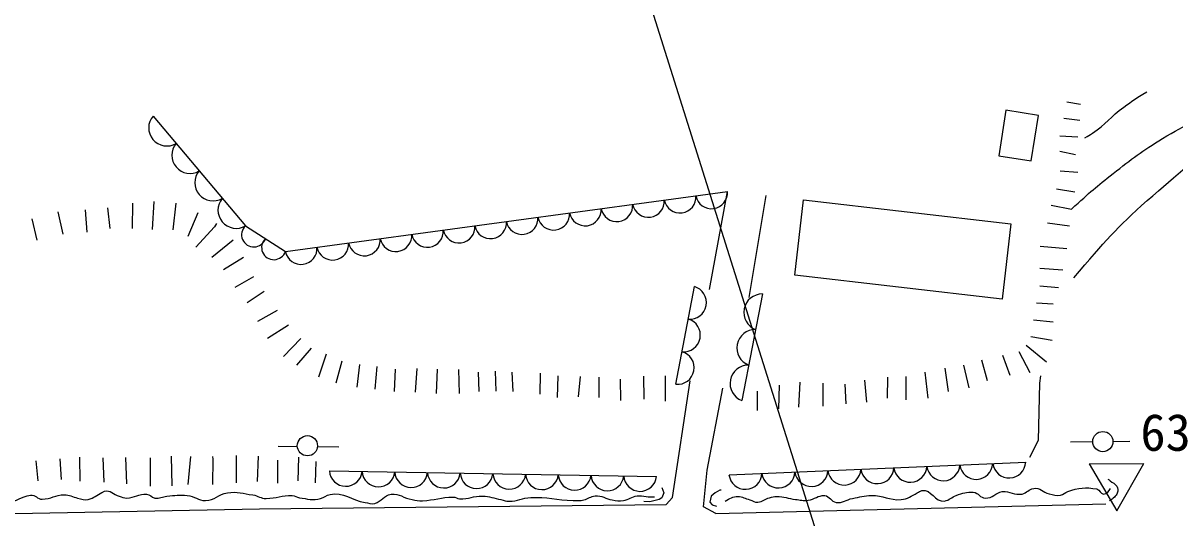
# Model space of a CAD drawing. Units: millimetres at full size, sheet at 1:1000; details may follow other scales. Extents: x 40000 to 680000, y 20000 to 380000.
# Drawn here: x 135342 to 192380, y 290236 to 314763 of the extents above; entities that cross this region are included whole.
import ezdxf
from ezdxf.enums import TextEntityAlignment as Align

# ---------------------------------------------------------------- set-up
doc = ezdxf.new("R2010")
doc.units = ezdxf.units.MM
doc.header["$LTSCALE"] = 1000
doc.layers.add('M-BGD', color=7, linetype='Continuous', lineweight=25)
doc.layers.add('M-STR-STRC', color=7, linetype='Continuous', lineweight=25)
doc.styles.add('ＭＳ ゴシック', font='')
doc.styles.get('ＭＳ ゴシック').set_extended_font_data('MS Gothic')

msp = doc.modelspace()

# ---------------------------------------------------------------- linework, layer by layer
at = {"layer": 'M-BGD'}
for p, q in [((187032, 310865), (187695, 310740)), ((184013, 310442), (183657, 308189)), ((185616, 310188), (184013, 310442)), ((185260, 307936), (185616, 310188)), ((186883, 310045), (187663, 309944)), ((186680, 309179), (187578, 309117)), ((183657, 308189), (185260, 307936)), ((186680, 308407), (187453, 308251)), ((186688, 307440), (187570, 307369)), ((169332, 301562), (170218, 306419)), ((186509, 306550), (187429, 306402)), ((140768, 305829), (140745, 304588)), ((141810, 305911), (141740, 304530)), ((142910, 305841), (142758, 304518)), ((172128, 306209), (171274, 301165)), ((173554, 302260), (173985, 305994)), ((173985, 305994), (184252, 304809)), ((186244, 305739), (187250, 305544)), ((137059, 305408), (137316, 304296)), ((138416, 305513), (138498, 304401)), ((139528, 305607), (139645, 304588)), ((143998, 305361), (143495, 304179)), ((135772, 305068), (136029, 304003)), ((144829, 304670), (143905, 303652)), ((144923, 304822), (144829, 304670)), ((184252, 304809), (183821, 301075)), ((186072, 304857), (187156, 304709)), ((145754, 304003), (144689, 303137)), ((185705, 303711), (187032, 303594)), ((146257, 303149), (145262, 302529)), ((185682, 302618), (186821, 302525)), ((146760, 302178), (145835, 301663)), ((183821, 301075), (173554, 302260)), ((185682, 301745), (186618, 301651)), ((147286, 301464), (146444, 300891)), ((167669, 296860), (168582, 301705)), ((171952, 301336), (170934, 296053)), ((185522, 300896), (186347, 300844)), ((147930, 300516), (146947, 299978)), ((185382, 300054), (186347, 299948)), ((148492, 299791), (147450, 299124)), ((149089, 299124), (148234, 298234)), ((185241, 299229), (186294, 299053)), ((149604, 298644), (148890, 297813)), ((150352, 298351), (149978, 297216)), ((184647, 298487), (185188, 297451)), ((185011, 298799), (186027, 297978)), ((151125, 298000), (150832, 296924)), ((152002, 297836), (151862, 296725)), ((152868, 297743), (152763, 296619)), ((181916, 297804), (182173, 296693)), ((182794, 298073), (183074, 297044)), ((183835, 298296), (184210, 297313)), ((153770, 297602), (153711, 296502)), ((154846, 297649), (154752, 296467)), ((155841, 297602), (155794, 296409)), ((156906, 297591), (156929, 296397)), ((157877, 297462), (157912, 296502)), ((158720, 297509), (158755, 296526)), ((159550, 297462), (159597, 296502)), ((160943, 297415), (160931, 296374)), ((161821, 297275), (161797, 296210)), ((162932, 297251), (162827, 296245)), ((163857, 297216), (163857, 296210)), ((166069, 297263), (166080, 296116)), ((167133, 297286), (167133, 297134)), ((178148, 297207), (178136, 296166)), ((179049, 297243), (179061, 296096)), ((179997, 297465), (180149, 296178)), ((180991, 297664), (181144, 296505)), ((185720, 297285), (185673, 296911)), ((164910, 297111), (164922, 296058)), ((167133, 297134), (167133, 296022)), ((167503, 291243), (168381, 297036)), ((169219, 292608), (169991, 296669)), ((172777, 296810), (172753, 295651)), ((173806, 296962), (173736, 295733)), ((174941, 296915), (174941, 295780)), ((176041, 296868), (176088, 295885)), ((177001, 297067), (177106, 295967)), ((185673, 296911), (185614, 294079)), ((171688, 296517), (171700, 295569)), ((147967, 293794), (148925, 293782)), ((149921, 293770), (150978, 293758)), ((185614, 294079), (185181, 293237)), ((187208, 294012), (188308, 294024)), ((189307, 294034), (190142, 294043)), ((138130, 293246), (138153, 292064)), ((139288, 293211), (139335, 292017)), ((140423, 293234), (140470, 291923)), ((141629, 293211), (141629, 291818)), ((142682, 293304), (142705, 291830)), ((143641, 293281), (143501, 291888)), ((144730, 293281), (144741, 293152)), ((145888, 293339), (145900, 291982)), ((146982, 293304), (146941, 292046)), ((148985, 293252), (148943, 292072)), ((135977, 293070), (136070, 292075)), ((137158, 293175), (137229, 292146)), ((144741, 293152), (144730, 291900)), ((147944, 293102), (147934, 291957)), ((149838, 293034), (149811, 291983)), ((169032, 290795), (169219, 292608)), ((170298, 292371), (184990, 293003)), ((188131, 292920), (190831, 292942)), ((188131, 292920), (189500, 290593)), ((189500, 290593), (190831, 292942)), ((150511, 292569), (166704, 292292)), ((166968, 291754), (167078, 291489)), ((167078, 291489), (166968, 291239)), ((169621, 291477), (169423, 291311)), ((169850, 291618), (169621, 291477)), ((169907, 291618), (169850, 291618)), ((147045, 290684), (167187, 290904)), ((166375, 291029), (166079, 291060)), ((166844, 291146), (166375, 291029)), ((166968, 291239), (166844, 291146)), ((167187, 290904), (167503, 291243)), ((169423, 291311), (169350, 291020)), ((169350, 291020), (169460, 290884)), ((169652, 290455), (188959, 290936)), ((133018, 290430), (147045, 290684)), ((169652, 290455), (169032, 290795)), ((169460, 290884), (169673, 290817))]:
    msp.add_line(p, q, dxfattribs=at)
msp.add_lwpolyline([(141778, 310153), (146351, 304711), (148334, 303447), (170218, 306419)], dxfattribs=at)
for centre in [(188808, 294020), (149423, 293817)]:
    msp.add_circle(centre, 500, dxfattribs=at)
for centre, radius, start, end in [((142465, 309570), 901, 139.7018, 300.3804), ((143608, 308209), 901, 139.7018, 300.3804), ((144752, 306849), 901, 139.7018, 300.3804), ((169431, 306352), 790, 190.6175, 4.8506), ((145895, 305489), 901, 139.7018, 300.3804), ((164741, 305716), 790, 190.6175, 4.8506), ((166304, 305928), 790, 190.6175, 4.8506), ((167868, 306140), 790, 190.6175, 4.8506), ((161615, 305291), 790, 190.6175, 4.8506), ((163178, 305503), 790, 190.6175, 4.8506), ((146769, 304273), 606, 133.6876, 341.3044), ((156926, 304654), 790, 190.6175, 4.8506), ((158489, 304866), 790, 190.6175, 4.8506), ((160052, 305079), 790, 190.6175, 4.8506), ((147761, 303641), 606, 133.6876, 341.3044), ((152237, 304017), 790, 190.6175, 4.8506), ((153800, 304230), 790, 190.6175, 4.8506), ((155363, 304442), 790, 190.6175, 4.8506), ((149110, 303593), 790, 190.6175, 4.8506), ((150673, 303805), 790, 190.6175, 4.8506), ((168356, 300911), 825, 264.5512, 74.1092), ((171941, 300425), 911, 89.2806, 248.9059), ((168052, 299297), 825, 264.5512, 74.1092), ((171601, 298664), 911, 89.2806, 248.9059), ((167747, 297682), 825, 264.5512, 74.1092), ((171262, 296903), 911, 89.2806, 248.9059), ((176008, 292687), 820, 187.3582, 357.5675), ((177641, 292757), 820, 187.3582, 357.5675), ((179273, 292827), 820, 187.3582, 357.5675), ((180906, 292897), 820, 187.3582, 357.5675), ((182538, 292968), 820, 187.3582, 357.5675), ((184171, 293038), 820, 187.3582, 357.5675), ((151321, 292617), 812, 183.4104, 354.6334), ((152941, 292589), 812, 183.4104, 354.6334), ((154560, 292562), 812, 183.4104, 354.6334), ((156179, 292534), 812, 183.4104, 354.6334), ((157799, 292506), 812, 183.4104, 354.6334), ((159418, 292479), 812, 183.4104, 354.6334), ((161037, 292451), 812, 183.4104, 354.6334), ((162656, 292423), 812, 183.4104, 354.6334), ((164276, 292396), 812, 183.4104, 354.6334), ((165895, 292368), 812, 183.4104, 354.6334), ((171111, 292476), 820, 187.3582, 357.5675), ((172743, 292546), 820, 187.3582, 357.5675), ((174376, 292617), 820, 187.3582, 357.5675)]:
    msp.add_arc(centre, radius, start, end, dxfattribs=at)
for points, knots in [([(187376, 302130), (188947, 303991), (189459, 304601), (191010, 305961), (192545, 307308), (193405, 308135), (195236, 309041), (196990, 309910), (198115, 310148), (200054, 310424), (202192, 310728), (203425, 310502), (205583, 310424), (207764, 310345), (208971, 309950), (211152, 309989), (212712, 310017), (213610, 310125), (215101, 310582), (215919, 310832), (216341, 311092), (217076, 311530), (218085, 312129), (218415, 312487), (219406, 313425)], [0, 0, 0, 0, 1, 1, 1, 2, 2, 2, 3, 3, 3, 4, 4, 4, 5, 5, 5, 6, 6, 6, 7, 7, 7, 8, 8, 8, 8]), ([(187250, 305544), (188208, 306406), (188485, 306649), (189320, 307304), (190243, 308027), (190766, 308432), (191769, 309041), (192932, 309748), (193658, 310012), (194876, 310621), (195871, 311119), (196187, 311275), (197430, 311885)], [0, 0, 0, 0, 1, 1, 1, 2, 2, 2, 3, 3, 3, 4, 4, 4, 4]), ([(187925, 309068), (188102, 309172), (188151, 309210), (188293, 309305), (188949, 309743), (189209, 310131), (189847, 310595), (190278, 310909), (190432, 311015), (190979, 311358)], [0, 0, 0, 0, 1, 1, 1, 2, 2, 2, 3, 3, 3, 3]), ([(189064, 292162), (189113, 292124), (189125, 292114), (189165, 292083), (189295, 291979), (189411, 291958), (189497, 291816), (189568, 291701), (189561, 291602), (189525, 291472), (189499, 291378), (189446, 291340), (189380, 291268), (189300, 291181), (189257, 291155), (189144, 291080)], [0, 0, 0, 0, 1, 1, 1, 2, 2, 2, 3, 3, 3, 4, 4, 4, 5, 5, 5, 5]), ([(120485, 289533), (120616, 289436), (120705, 289383), (120867, 289370), (121074, 289352), (121185, 289458), (121359, 289572), (121427, 289618), (121444, 289680), (121522, 289705), (121821, 289799), (121960, 289325), (122264, 289401), (122491, 289458), (122561, 289614), (122755, 289744), (122957, 289879), (123038, 290045), (123278, 290079), (123583, 290123), (123682, 289696), (123988, 289736), (124140, 289756), (124201, 289846), (124339, 289916), (124633, 290064), (124771, 290232), (125095, 290290), (125325, 290331), (125451, 290215), (125681, 290173), (125881, 290137), (125993, 290067), (126195, 290087), (126662, 290133), (126883, 290380), (127350, 290415), (127623, 290435), (127756, 290143), (128021, 290212), (128380, 290305), (128498, 290543), (128825, 290719), (129027, 290828), (129142, 290921), (129371, 290938), (129757, 290965), (129896, 290564), (130283, 290548), (130583, 290535), (130761, 290570), (131040, 290680), (131448, 290841), (131602, 291150), (132039, 291195), (132152, 291207), (132166, 291060), (132273, 291023), (132557, 290925), (132743, 290789), (133030, 290880), (133244, 290949), (133310, 291106), (133524, 291177), (133889, 291299), (134110, 291039), (134491, 290984), (134523, 290980), (134542, 290967), (134574, 290974), (135034, 291074), (135249, 291289), (135713, 291364), (135949, 291402), (136052, 291162), (136291, 291166), (136724, 291174), (136945, 291391), (137379, 291390), (137647, 291390), (137782, 291276), (138046, 291226), (138250, 291187), (138373, 291100), (138573, 291156), (138858, 291236), (138989, 291356), (139251, 291495), (139302, 291522), (139325, 291550), (139380, 291566), (139668, 291647), (139817, 291398), (140105, 291320), (140251, 291280), (140329, 291219), (140480, 291226), (140870, 291246), (141072, 291424), (141463, 291413), (141639, 291409), (141698, 291248), (141873, 291226), (142107, 291198), (142234, 291298), (142469, 291320), (142861, 291356), (143084, 291390), (143476, 291355), (143840, 291322), (144011, 291087), (144377, 291098), (144828, 291111), (145019, 291417), (145465, 291484), (145951, 291556), (146232, 291454), (146717, 291378), (146983, 291337), (147115, 291201), (147384, 291203), (147891, 291206), (148165, 291363), (148672, 291355), (148816, 291353), (148879, 291255), (149023, 291238), (149431, 291191), (149681, 291086), (150076, 291203), (150266, 291259), (150350, 291357), (150544, 291402), (151220, 291557), (151588, 291097), (152276, 291004), (152462, 290979), (152574, 290907), (152756, 290957), (153105, 291054), (153204, 291364), (153563, 291413), (153979, 291470), (154190, 291213), (154605, 291144), (154804, 291111), (154917, 291074), (155119, 291086), (155717, 291121), (156042, 291264), (156641, 291273), (156769, 291275), (156828, 291181), (156957, 291179), (157403, 291174), (157645, 291331), (158092, 291320), (158455, 291311), (158648, 291214), (159005, 291144), (159165, 291113), (159251, 291064), (159414, 291062), (159836, 291059), (160057, 291225), (160479, 291250), (161298, 291298), (161754, 291110), (162574, 291109), (162784, 291109), (162906, 291088), (163112, 291133), (163339, 291182), (163442, 291313), (163674, 291332), (164011, 291359), (164181, 291177), (164516, 291133), (164730, 291104), (164855, 291058), (165066, 291098), (165346, 291150), (165475, 291292), (165757, 291332), (165925, 291355), (166020, 291306), (166190, 291296), (166354, 291288), (166409, 291287), (166611, 291285)], [0, 0, 0, 0, 1, 1, 1, 2, 2, 2, 3, 3, 3, 4, 4, 4, 5, 5, 5, 6, 6, 6, 7, 7, 7, 8, 8, 8, 9, 9, 9, 10, 10, 10, 11, 11, 11, 12, 12, 12, 13, 13, 13, 14, 14, 14, 15, 15, 15, 16, 16, 16, 17, 17, 17, 18, 18, 18, 19, 19, 19, 20, 20, 20, 21, 21, 21, 22, 22, 22, 23, 23, 23, 24, 24, 24, 25, 25, 25, 26, 26, 26, 27, 27, 27, 28, 28, 28, 29, 29, 29, 30, 30, 30, 31, 31, 31, 32, 32, 32, 33, 33, 33, 34, 34, 34, 35, 35, 35, 36, 36, 36, 37, 37, 37, 38, 38, 38, 39, 39, 39, 40, 40, 40, 41, 41, 41, 42, 42, 42, 43, 43, 43, 44, 44, 44, 45, 45, 45, 46, 46, 46, 47, 47, 47, 48, 48, 48, 49, 49, 49, 50, 50, 50, 51, 51, 51, 52, 52, 52, 53, 53, 53, 54, 54, 54, 55, 55, 55, 56, 56, 56, 57, 57, 57, 58, 58, 58, 59, 59, 59, 60, 60, 60, 61, 61, 61, 62, 62, 62, 63, 63, 63, 63]), ([(170108, 291076), (170347, 291214), (170479, 291297), (170740, 291299), (170978, 291301), (171097, 291200), (171325, 291135), (171481, 291090), (171563, 290998), (171723, 291018), (171966, 291048), (172075, 291169), (172308, 291240), (172441, 291281), (172521, 291292), (172660, 291299), (173024, 291317), (173221, 291195), (173584, 291158), (173830, 291134), (173971, 291078), (174216, 291112), (174546, 291157), (174703, 291367), (175035, 291346), (175295, 291329), (175351, 291041), (175609, 291006), (175930, 290963), (176097, 291143), (176416, 291205), (176780, 291276), (176982, 291348), (177352, 291357), (177929, 291371), (178240, 291096), (178815, 291147), (179154, 291177), (179315, 291329), (179622, 291474), (179711, 291516), (179749, 291570), (179845, 291591), (180316, 291695), (180492, 290996), (180968, 291076), (181218, 291119), (181315, 291271), (181553, 291357), (181868, 291471), (182062, 291537), (182396, 291509), (182654, 291488), (182733, 291223), (182993, 291217), (183344, 291208), (183483, 291494), (183831, 291541), (184214, 291592), (184435, 291346), (184814, 291424), (185057, 291473), (185138, 291668), (185384, 291705), (185697, 291752), (185839, 291504), (186148, 291431), (186366, 291381), (186499, 291320), (186718, 291369), (186871, 291403), (186929, 291496), (187077, 291548), (187604, 291736), (187953, 291772), (188504, 291673), (188667, 291644), (188682, 291423), (188848, 291424), (189017, 291424), (189109, 291565), (189191, 291689)], [0, 0, 0, 0, 1, 1, 1, 2, 2, 2, 3, 3, 3, 4, 4, 4, 5, 5, 5, 6, 6, 6, 7, 7, 7, 8, 8, 8, 9, 9, 9, 10, 10, 10, 11, 11, 11, 12, 12, 12, 13, 13, 13, 14, 14, 14, 15, 15, 15, 16, 16, 16, 17, 17, 17, 18, 18, 18, 19, 19, 19, 20, 20, 20, 21, 21, 21, 22, 22, 22, 23, 23, 23, 24, 24, 24, 25, 25, 25, 26, 26, 26, 27, 27, 27, 27])]:
    msp.add_open_spline(points, degree=3, knots=knots, dxfattribs=at)
at = {"layer": 'M-STR-STRC'}
msp.add_line((176881, 282369), (166252, 316173), dxfattribs=at)

# ---------------------------------------------------------------- texts
at = {"layer": 'M-BGD', "style": 'ＭＳ ゴシック'}
msp.add_text('63', height=1833, dxfattribs=at).set_placement((190669, 293014), align=Align.BOTTOM_LEFT)

doc.saveas('drawing.dxf')
